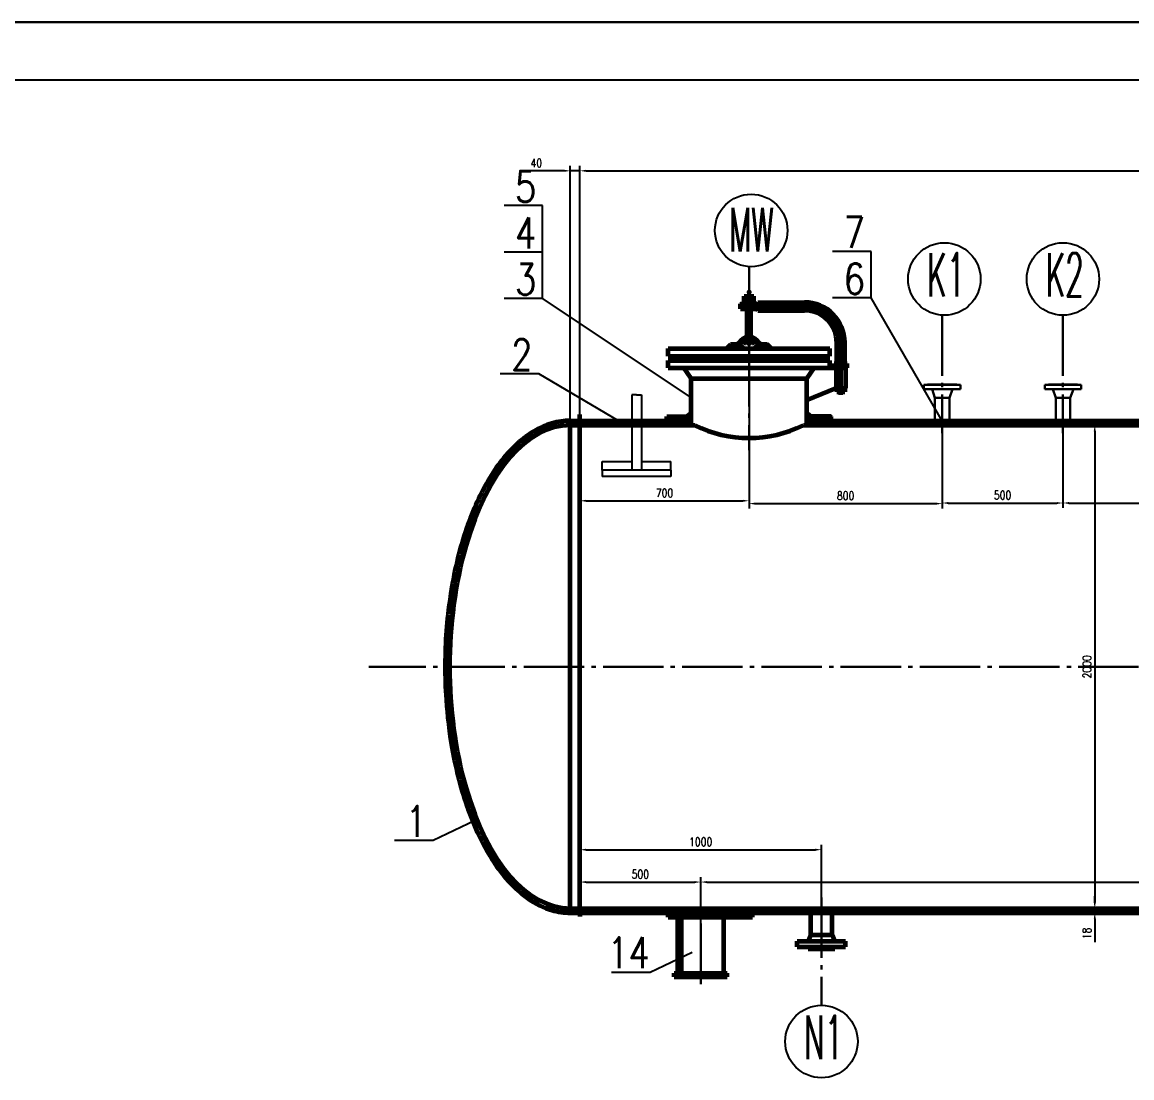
# Model space of a CAD drawing. Header units: millimetres. Extents: x 38828 to 59012, y 55006 to 69262.
# Drawn here: x 43423 to 48018, y 64894 to 69262 of the extents above; entities that cross this region are included whole.
import ezdxf

# ---------------------------------------------------------------- set-up
doc = ezdxf.new("R2010")
doc.units = ezdxf.units.MM
doc.linetypes.add('ZXX-L', pattern=[3.28, 2.5, -0.3, 0.18, -0.3])
for name, color, linetype in [('09图框与明细表层', 4, 'Continuous'), ('2细线层', 4, 'Continuous'), ('7标注层', 4, 'Continuous')]:
    doc.layers.add(name, color=color, linetype=linetype)
for name, color, linetype, lineweight in [('A 粗实线', 7, 'Continuous', 60), ('E 长中心线', 1, 'ZXX-L', 30), ('图层1', 7, 'Continuous', 30)]:
    doc.layers.add(name, color=color, linetype=linetype, lineweight=lineweight)
doc.styles.add('PC_TEXTSTYLE', font='romans.shx', dxfattribs={"width": 0.75, "bigfont": 'hztxt.shx'})
doc.styles.add('TH_GBDIM', font='romans.shx', dxfattribs={"width": 0.8, "bigfont": 'gbcbig.shx'})
doc.styles.add('残雪', font='romans.shx', dxfattribs={"width": 0.5, "bigfont": 'hztxt.shx'})
doc.dimstyles.new('TH_GBDIM', dxfattribs={"dimscale": 10, "dimtxt": 3.5, "dimasz": 2.5, "dimexe": 2, "dimexo": 0, "dimgap": 1.5, "dimtad": 1, "dimdec": 0, "dimzin": 0, "dimdsep": 46, "dimtxsty": 'TH_GBDIM', "dimcen": 2.5, "dimclrd": 130, "dimclre": 130, "dimclrt": 3, "dimadec": 0, "dimazin": 0, "dimtfac": 0.714286, "dimtdec": 0, "dimtmove": 0, "dimatfit": 3, "dimfxl": 1, "dimtzin": 0, "dimlwd": -1, "dimlwe": -1, "dimarcsym": 0})
pattern_1 = [(135, (-16262.897, 71481.634), (-19.886384, -19.886384), [])]
pattern_2 = [(45, (-16262.89741, 71395.90318), (-0.1325758927, 0.1325758927), [])]
pattern_3 = [(135, (109129.1046, 71395.90318), (0.1325758927, 0.1325758927), [])]

# ---------------------------------------------------------------- blocks, each defined once
blk = doc.blocks.new('A$C12553FA6')
at = {"color": 0}
blk.add_line((251.6, 81.5), (340.6, 81.5), dxfattribs=at)
at = {"layer": 'A 粗实线'}
for p, q in [((251.6, -28.5), (251.6, 81.5)), ((340.6, -28.5), (340.6, 81.5)), ((241.1, -53.5), (251.6, -28.5)), ((251.6, -28.5), (340.6, -28.5)), ((351.2, -53.5), (340.6, -28.5)), ((196.1, -53.5), (396.2, -53.5)), ((196.1, -77.5), (196.1, -53.5)), ((196.1, -77.5), (396.2, -77.5)), ((241.1, -86.5), (241.1, -77.5)), ((241.1, -86.5), (351.2, -86.5)), ((351.2, -86.5), (351.2, -77.5)), ((396.2, -77.5), (396.2, -53.5))]:
    blk.add_line(p, q, dxfattribs=at)
blk = doc.blocks.new('*D184')
at = {"color": 130, "transparency": 16777216}
for p, q in [((45733.1, 67035.9), (45733.1, 68667.3)), ((52232.8, 67035.9), (52232.8, 68667.3)), ((45758.1, 68647.3), (52207.8, 68647.3))]:
    blk.add_line(p, q, dxfattribs=at)
for points in [[(45758.1, 68651.5), (45758.1, 68643.1), (45733.1, 68647.3)], [(52207.8, 68651.5), (52207.8, 68643.1), (52232.8, 68647.3)]]:
    blk.add_solid(points, dxfattribs=at)
at = {"layer": 'Defpoints', "color": 0, "transparency": 16777216}
for p in [(52232.8, 68647.3), (45733.1, 67035.9), (52232.8, 67035.9)]:
    blk.add_point(p, dxfattribs=at)
at = {"color": 3, "transparency": 16777216, "insert": (48982.9, 68679.8), "char_height": 35, "attachment_point": 5, "style": 'TH_GBDIM'}
blk.add_mtext('6500', dxfattribs=at)
blk = doc.blocks.new('*D185')
at = {"color": 130, "transparency": 16777216}
for p, q in [((45693.1, 67451.6), (45693.1, 68667.3)), ((45733.1, 67451.6), (45733.1, 68667.3)), ((45668.1, 68647.3), (45514.6, 68647.3)), ((45733.1, 68647.3), (45693.1, 68647.3)), ((45758.1, 68647.3), (45783.1, 68647.3))]:
    blk.add_line(p, q, dxfattribs=at)
for points in [[(45668.1, 68651.5), (45668.1, 68643.1), (45693.1, 68647.3)], [(45758.1, 68651.5), (45758.1, 68643.1), (45733.1, 68647.3)]]:
    blk.add_solid(points, dxfattribs=at)
at = {"layer": 'Defpoints', "color": 0, "transparency": 16777216}
for p in [(45733.1, 68647.3), (45693.1, 67451.6), (45733.1, 67451.6)]:
    blk.add_point(p, dxfattribs=at)
at = {"color": 3, "transparency": 16777216, "insert": (45552.3, 68679.8), "char_height": 35, "attachment_point": 5, "style": 'TH_GBDIM'}
blk.add_mtext('40', dxfattribs=at)
blk = doc.blocks.new('*D187')
at = {"color": 130, "transparency": 16777216}
for p, q in [((47908.4, 67594.6), (47844.8, 67594.6)), ((47864.8, 67569.6), (47864.8, 65619.6)), ((47908.4, 65594.6), (47844.8, 65594.6))]:
    blk.add_line(p, q, dxfattribs=at)
for points in [[(47860.6, 67569.6), (47869, 67569.6), (47864.8, 67594.6)], [(47860.6, 65619.6), (47869, 65619.6), (47864.8, 65594.6)]]:
    blk.add_solid(points, dxfattribs=at)
at = {"layer": 'Defpoints', "color": 0, "transparency": 16777216}
for p in [(47908.4, 67594.6), (47864.8, 65594.6), (47908.4, 65594.6)]:
    blk.add_point(p, dxfattribs=at)
at = {"color": 3, "transparency": 16777216, "insert": (47832.3, 66594.6), "char_height": 35, "attachment_point": 5, "rotation": 90, "style": 'TH_GBDIM'}
blk.add_mtext('2000', dxfattribs=at)
blk = doc.blocks.new('*D188')
at = {"color": 130, "transparency": 16777216}
for p, q in [((47864.8, 65619.6), (47864.8, 65644.6)), ((47864.8, 65594.6), (47844.8, 65594.6)), ((47864.8, 65576.6), (47844.8, 65576.6)), ((47864.8, 65594.6), (47864.8, 65576.6)), ((47864.8, 65551.6), (47864.8, 65455.3))]:
    blk.add_line(p, q, dxfattribs=at)
for points in [[(47860.6, 65619.6), (47869, 65619.6), (47864.8, 65594.6)], [(47860.6, 65551.6), (47869, 65551.6), (47864.8, 65576.6)]]:
    blk.add_solid(points, dxfattribs=at)
at = {"layer": 'Defpoints', "color": 0, "transparency": 16777216}
for p in [(47864.8, 65594.6), (47864.8, 65594.6), (47864.8, 65576.6)]:
    blk.add_point(p, dxfattribs=at)
at = {"color": 3, "transparency": 16777216, "insert": (47832.3, 65490.9), "char_height": 35, "attachment_point": 5, "rotation": 90, "style": 'TH_GBDIM'}
blk.add_mtext('18', dxfattribs=at)
blk = doc.blocks.new('*D190')
at = {"color": 130, "transparency": 16777216}
for p, q in [((46433.1, 67667.3), (46433.1, 67261.7)), ((45733.1, 67394.3), (45733.1, 67261.7)), ((45758.1, 67281.7), (46408.1, 67281.7))]:
    blk.add_line(p, q, dxfattribs=at)
for points in [[(45758.1, 67285.8), (45758.1, 67277.5), (45733.1, 67281.7)], [(46408.1, 67285.8), (46408.1, 67277.5), (46433.1, 67281.7)]]:
    blk.add_solid(points, dxfattribs=at)
at = {"layer": 'Defpoints', "color": 0, "transparency": 16777216}
for p in [(46433.1, 67667.3), (45733.1, 67394.3), (46433.1, 67281.7)]:
    blk.add_point(p, dxfattribs=at)
at = {"color": 3, "transparency": 16777216, "insert": (46083.1, 67314.2), "char_height": 35, "attachment_point": 5, "style": 'TH_GBDIM'}
blk.add_mtext('700', dxfattribs=at)
blk = doc.blocks.new('*D191')
at = {"color": 130, "transparency": 16777216}
for p, q in [((46433.1, 67723.1), (46433.1, 67249.9)), ((47233.1, 67612.6), (47233.1, 67249.9)), ((46458.1, 67269.9), (47208.1, 67269.9))]:
    blk.add_line(p, q, dxfattribs=at)
for points in [[(46458.1, 67274), (46458.1, 67265.7), (46433.1, 67269.9)], [(47208.1, 67274), (47208.1, 67265.7), (47233.1, 67269.9)]]:
    blk.add_solid(points, dxfattribs=at)
at = {"layer": 'Defpoints', "color": 0, "transparency": 16777216}
for p in [(46433.1, 67723.1), (47233.1, 67612.6), (47233.1, 67269.9)]:
    blk.add_point(p, dxfattribs=at)
at = {"color": 3, "transparency": 16777216, "insert": (46833.1, 67302.4), "char_height": 35, "attachment_point": 5, "style": 'TH_GBDIM'}
blk.add_mtext('800', dxfattribs=at)
blk = doc.blocks.new('*D192')
at = {"color": 130, "transparency": 16777216}
for p, q in [((47233.1, 67612.6), (47233.1, 67252.4)), ((47733.1, 67612.6), (47733.1, 67252.4)), ((47258.1, 67272.4), (47708.1, 67272.4))]:
    blk.add_line(p, q, dxfattribs=at)
for points in [[(47258.1, 67276.5), (47258.1, 67268.2), (47233.1, 67272.4)], [(47708.1, 67276.5), (47708.1, 67268.2), (47733.1, 67272.4)]]:
    blk.add_solid(points, dxfattribs=at)
at = {"layer": 'Defpoints', "color": 0, "transparency": 16777216}
for p in [(47233.1, 67612.6), (47733.1, 67612.6), (47733.1, 67272.4)]:
    blk.add_point(p, dxfattribs=at)
at = {"color": 3, "transparency": 16777216, "insert": (47483.1, 67304.9), "char_height": 35, "attachment_point": 5, "style": 'TH_GBDIM'}
blk.add_mtext('500', dxfattribs=at)
blk = doc.blocks.new('*D194')
at = {"color": 130, "transparency": 16777216}
for p, q in [((47733.1, 67612.6), (47733.1, 67252.4)), ((48722.8, 67612.6), (48722.8, 67252.4)), ((47758.1, 67272.4), (48697.8, 67272.4))]:
    blk.add_line(p, q, dxfattribs=at)
for points in [[(47758.1, 67276.5), (47758.1, 67268.2), (47733.1, 67272.4)], [(48697.8, 67276.5), (48697.8, 67268.2), (48722.8, 67272.4)]]:
    blk.add_solid(points, dxfattribs=at)
at = {"layer": 'Defpoints', "color": 0, "transparency": 16777216}
for p in [(47733.1, 67612.6), (48722.8, 67612.6), (48722.8, 67272.4)]:
    blk.add_point(p, dxfattribs=at)
at = {"color": 3, "transparency": 16777216, "insert": (48227.9, 67304.9), "char_height": 35, "attachment_point": 5, "style": 'TH_GBDIM'}
blk.add_mtext('990', dxfattribs=at)
blk = doc.blocks.new('*D200')
at = {"color": 130, "transparency": 16777216}
for p, q in [((45733.1, 65663.6), (45733.1, 65857.6)), ((46733.1, 65639.7), (46733.1, 65857.6)), ((45758.1, 65837.6), (46708.1, 65837.6))]:
    blk.add_line(p, q, dxfattribs=at)
for points in [[(45758.1, 65841.7), (45758.1, 65833.4), (45733.1, 65837.6)], [(46708.1, 65841.7), (46708.1, 65833.4), (46733.1, 65837.6)]]:
    blk.add_solid(points, dxfattribs=at)
at = {"layer": 'Defpoints', "color": 0, "transparency": 16777216}
for p in [(46733.1, 65837.6), (45733.1, 65663.6), (46733.1, 65639.7)]:
    blk.add_point(p, dxfattribs=at)
at = {"color": 3, "transparency": 16777216, "insert": (46233.1, 65870.1), "char_height": 35, "attachment_point": 5, "style": 'TH_GBDIM'}
blk.add_mtext('1000', dxfattribs=at)
blk = doc.blocks.new('*D202')
at = {"color": 130, "transparency": 16777216}
for p, q in [((45733.1, 65663.6), (45733.1, 65723.7)), ((46233.1, 65488.1), (46233.1, 65723.7)), ((45758.1, 65703.7), (46208.1, 65703.7))]:
    blk.add_line(p, q, dxfattribs=at)
for points in [[(45758.1, 65707.8), (45758.1, 65699.5), (45733.1, 65703.7)], [(46208.1, 65707.8), (46208.1, 65699.5), (46233.1, 65703.7)]]:
    blk.add_solid(points, dxfattribs=at)
at = {"layer": 'Defpoints', "color": 0, "transparency": 16777216}
for p in [(45733.1, 65663.6), (46233.1, 65703.7), (46233.1, 65488.1)]:
    blk.add_point(p, dxfattribs=at)
at = {"color": 3, "transparency": 16777216, "insert": (45983.1, 65736.2), "char_height": 35, "attachment_point": 5, "style": 'TH_GBDIM'}
blk.add_mtext('500', dxfattribs=at)
blk = doc.blocks.new('*D203')
at = {"color": 130, "transparency": 16777216}
for p, q in [((46233.1, 65488.1), (46233.1, 65723.7)), ((51732.8, 65488.1), (51732.8, 65723.7)), ((46258.1, 65703.7), (51707.8, 65703.7))]:
    blk.add_line(p, q, dxfattribs=at)
for points in [[(46258.1, 65707.8), (46258.1, 65699.5), (46233.1, 65703.7)], [(51707.8, 65707.8), (51707.8, 65699.5), (51732.8, 65703.7)]]:
    blk.add_solid(points, dxfattribs=at)
at = {"layer": 'Defpoints', "color": 0, "transparency": 16777216}
for p in [(51732.8, 65703.7), (46233.1, 65488.1), (51732.8, 65488.1)]:
    blk.add_point(p, dxfattribs=at)
at = {"color": 3, "transparency": 16777216, "insert": (48982.9, 65736.2), "char_height": 35, "attachment_point": 5, "style": 'TH_GBDIM'}
blk.add_mtext('5500', dxfattribs=at)

msp = doc.modelspace()

# ---------------------------------------------------------------- hatches: boundary and pattern name
at = {"layer": 'A 粗实线'}
h = msp.add_hatch(dxfattribs=at)
h.set_pattern_fill('ANSI31', color=256, scale=1.499925, style=0)
h.set_pattern_definition(pattern_3)
h.paths.add_polyline_path([(46357.48448, 67929.54007), (46357.48448, 67911.54097), (46339.48538, 67911.54097)])
h = msp.add_hatch(dxfattribs=at)
h.set_pattern_fill('ANSI31', color=256, scale=1.499925, style=0)
h.set_pattern_definition(pattern_2)
h.paths.add_polyline_path([(46526.72181, 67911.54097), (46508.72271, 67929.54007), (46508.72271, 67911.54097)])
h = msp.add_hatch(dxfattribs=at)
h.set_pattern_fill('ANSI31', color=256, scale=1.499925, style=0)
h.set_pattern_definition(pattern_2)
h.paths.add_polyline_path([(46174.01985, 67594.60681), (46193.1156, 67594.60681), (46193.1156, 67612.60591), (46189.66132, 67612.60591)])
h.paths.add_polyline_path([(46184.69584, 67612.60591), (46193.1156, 67612.60591), (46193.1156, 67645.66161), (46176.61892, 67630.60501)])
h = msp.add_hatch(dxfattribs=at)
h.set_pattern_fill('ANSI31', color=256, scale=1.499925, style=0)
h.set_pattern_definition(pattern_3)
h.paths.add_polyline_path([(46673.0916, 67612.60591), (46676.54587, 67612.60591), (46692.18735, 67594.60681), (46673.0916, 67594.60681)])
h.paths.add_polyline_path([(46673.0916, 67645.66161), (46689.58827, 67630.60501), (46681.51135, 67612.60591), (46673.0916, 67612.60591)])
h = msp.add_hatch(dxfattribs=at)
h.set_pattern_fill('ANSI31', color=256, scale=299.985001, angle=90, style=0)
h.set_pattern_definition([(135, (-16262.897, 71481.634), (-26.515179, -26.515179), [])])
h.paths.add_polyline_path([(46184.69584, 67612.60591), (46176.61892, 67630.60501), (46093.0706, 67630.60501), (46093.0706, 67612.60591)])
h.paths.add_polyline_path([(46689.58827, 67630.60501), (46681.51135, 67612.60591), (46773.13659, 67612.60591), (46773.13659, 67630.60501)])
h = msp.add_hatch(dxfattribs=at)
h.set_pattern_fill('ANSI31', color=256, scale=224.988751, angle=90, style=0)
h.set_pattern_definition(pattern_1)
h.paths.add_polyline_path([(46098.12035, 65576.60771), (46098.12035, 65558.60861), (46233.06359, 65558.60861), (46233.06359, 65576.60771)])
h.paths.add_polyline_path([(46233.06359, 65576.60771), (46233.06359, 65558.60861), (46448.1028, 65558.60861), (46448.1028, 65576.60771)])
h = msp.add_hatch(dxfattribs=at)
h.set_pattern_fill('ANSI31', color=256, scale=224.988751, style=0)
h.set_pattern_definition([(45, (-16262.897, 71481.634), (-19.886384, 19.886384), [])])
h.paths.add_polyline_path([(46138.11834, 65326.57022), (46153.11759, 65326.57022), (46153.11759, 65558.60861), (46138.11834, 65558.60861)])
h = msp.add_hatch(dxfattribs=at)
h.set_pattern_fill('ANSI31', color=256, scale=224.988751, angle=90, style=0)
h.set_pattern_definition(pattern_1)
h.paths.add_polyline_path([(46233.06359, 65311.57097), (46233.06359, 65326.57022), (46123.06909, 65326.57022), (46123.06909, 65311.57097)])
h.paths.add_polyline_path([(46233.06359, 65326.57022), (46233.06359, 65311.57097), (46333.91946, 65311.57097), (46319.56334, 65326.57022)])
h.paths.add_polyline_path([(46333.91946, 65311.57097), (46343.05809, 65311.57097), (46343.05809, 65326.57022), (46319.56334, 65326.57022)])

# ---------------------------------------------------------------- linework, layer by layer
for p, q in [((45967.324, 67720.03653), (45947.324, 67720.03653)), ((45947.324, 67720.03653), (45947.324, 67408.03653)), ((45967.324, 67720.03653), (45987.324, 67720.03653)), ((45987.324, 67720.03653), (45987.324, 67408.03653)), ((45824.96774, 67408.03653), (45824.96774, 67443.83746)), ((45824.96774, 67443.83746), (45947.324, 67443.83746)), ((45987.324, 67443.83746), (46109.68027, 67443.83746)), ((46109.68027, 67408.03653), (46109.68027, 67443.83746)), ((46109.68027, 67408.03653), (45824.96774, 67408.03653)), ((45824.96774, 67408.03653), (45824.96774, 67381.65886)), ((46109.68027, 67381.65886), (45824.96774, 67381.65886)), ((46109.68027, 67408.03653), (46109.68027, 67381.65886))]:
    msp.add_line(p, q)
at = {"color": 0}
for p, q in [((47203.0886, 67612.60591), (47263.0886, 67612.60591)), ((47703.0886, 67612.60591), (47763.0886, 67612.60591))]:
    msp.add_line(p, q, dxfattribs=at)
for centre in [(46442.0671, 68400.52004), (47242.0521, 68199.3723), (47733.0886, 68199.3723), (46733.0886, 65043.54209)]:
    msp.add_circle(centre, 150, dxfattribs=at)
at = {"layer": '09图框与明细表层'}
for p, q in [((38828.27754, 69262.31893), (59012.27754, 69262.31893)), ((59012.27754, 69262.31893), (38828.27754, 69262.31893))]:
    msp.add_line(p, q, dxfattribs=at)
at = {"layer": '09图框与明细表层', "color": 7}
msp.add_line((58772.27754, 69022.31893), (39428.27754, 69022.31893), dxfattribs=at)
at = {"layer": '7标注层'}
for p, q in [((45578.48932, 68503.24362), (45418.48932, 68503.24362)), ((45578.48932, 68311.24362), (45578.48932, 68503.24362)), ((45578.48932, 68311.24362), (45418.48932, 68311.24362)), ((45578.48932, 68119.24362), (45578.48932, 68311.24362)), ((46939.47476, 68313.14193), (46779.47476, 68313.14193)), ((46939.47476, 68121.14193), (46939.47476, 68313.14193)), ((45578.48932, 68119.24362), (45418.48932, 68119.24362)), ((46193.1156, 67708.464), (45578.48932, 68119.24362)), ((46939.47476, 68121.14193), (46779.47476, 68121.14193)), ((47233.0886, 67612.60591), (46939.47476, 68121.14193)), ((45562.19045, 67807.25083), (45402.19045, 67807.25083)), ((45892.29054, 67612.60591), (45562.19045, 67807.25083)), ((45299.22159, 65958.6988), (45125.10565, 65875.54137)), ((45125.10565, 65875.54137), (44965.10565, 65875.54137)), ((46197.61892, 65412.12168), (46023.50299, 65328.96426)), ((46023.50299, 65328.96426), (45863.50299, 65328.96426))]:
    msp.add_line(p, q, dxfattribs=at)
at = {"layer": 'A 粗实线'}
for p, q in [((46404.60502, 68104.13134), (46461.60217, 68104.13134)), ((46404.60502, 68096.63171), (46404.60502, 68104.13134)), ((46413.60457, 68128.13014), (46452.60262, 68128.13014)), ((46413.60457, 68104.13134), (46413.60457, 68128.13014)), ((46413.60457, 68116.13074), (46452.60262, 68116.13074)), ((46425.60397, 68136.98297), (46440.60322, 68136.98297)), ((46425.60397, 68104.13134), (46425.60397, 68136.98297)), ((46440.60322, 68104.13134), (46440.60322, 68136.98297)), ((46452.60262, 68104.13134), (46452.60262, 68128.13014)), ((46461.60217, 68096.63171), (46461.60217, 68104.13134)), ((46464.26382, 68096.63171), (46470.26352, 68102.63141)), ((46470.26352, 68102.63141), (46663.0921, 68102.63141)), ((46387.6199, 68086.13224), (46663.0921, 68086.13224)), ((46397.98077, 68096.63171), (46464.26382, 68096.63171)), ((46397.98077, 68075.63276), (46397.98077, 68096.63171)), ((46397.98077, 68075.63276), (46464.26382, 68075.63276)), ((46425.60397, 67939.14455), (46425.60397, 68075.63276)), ((46440.60322, 67939.14455), (46440.60322, 68075.63276)), ((46464.26382, 68075.63276), (46470.26352, 68069.63306)), ((46470.26352, 68069.63306), (46663.0921, 68069.63306)), ((46339.48538, 67911.54097), (46357.48448, 67929.54007)), ((46376.82835, 67920.54052), (46349.93591, 67920.54052)), ((46357.48448, 67929.54007), (46376.82835, 67929.54007)), ((46357.48448, 67911.54097), (46357.48448, 67929.54007)), ((46357.48448, 67911.54097), (46357.48448, 67929.54007)), ((46489.37885, 67929.54007), (46508.72271, 67929.54007)), ((46489.37885, 67920.54052), (46515.85045, 67920.54052)), ((46508.72271, 67911.54097), (46508.72271, 67929.54007)), ((46526.72181, 67911.54097), (46508.72271, 67929.54007)), ((46796.58542, 67849.74406), (46796.58542, 67936.13974)), ((46813.0846, 67720.52564), (46813.0846, 67936.13974)), ((46829.58377, 67849.74406), (46829.58377, 67936.13974)), ((46098.62032, 67911.54097), (46767.58687, 67911.54097)), ((46098.62032, 67880.64251), (46098.62032, 67911.54097)), ((46098.62032, 67880.64251), (46767.58687, 67880.64251)), ((46163.36085, 67862.64341), (46163.36085, 67880.64251)), ((46163.36085, 67871.64296), (46702.84634, 67871.64296)), ((46702.84634, 67862.64341), (46702.84634, 67880.64251)), ((46767.58687, 67880.64251), (46767.58687, 67911.54097)), ((46098.62032, 67862.64341), (46767.58687, 67862.64341)), ((46098.62032, 67831.74496), (46098.62032, 67862.64341)), ((46098.62032, 67831.74496), (46840.08325, 67831.74496)), ((46193.1156, 67788.13869), (46163.36085, 67831.74496)), ((46673.0916, 67788.13869), (46702.84634, 67831.74496)), ((46767.58687, 67831.74496), (46767.58687, 67862.64341)), ((46786.08595, 67849.74406), (46840.08325, 67849.74406)), ((46786.08595, 67831.74496), (46786.08595, 67849.74406)), ((46793.58557, 67831.74496), (46793.58557, 67747.74458)), ((46832.58362, 67831.74496), (46832.58362, 67747.74458)), ((46840.08325, 67831.74496), (46840.08325, 67849.74406)), ((46193.1156, 67788.13869), (46673.0916, 67788.13869)), ((46193.1156, 67594.60681), (46193.1156, 67788.13869)), ((46673.0916, 67594.60681), (46673.0916, 67788.13869)), ((46673.0916, 67697.95378), (46793.58557, 67747.74458)), ((46793.58557, 67747.74458), (46832.58362, 67747.74458)), ((46796.58542, 67747.74458), (46796.58542, 67732.74533)), ((46796.58542, 67732.74533), (46829.58377, 67732.74533)), ((46829.58377, 67747.74458), (46829.58377, 67732.74533)), ((45733.0886, 67612.60591), (45733.0886, 67638.39335)), ((46176.61892, 67630.60501), (46193.1156, 67645.66161)), ((46689.58827, 67630.60501), (46673.0916, 67645.66161)), ((45693.0907, 65576.60771), (45693.0907, 67612.60591)), ((45693.0907, 67612.60591), (46193.1156, 67612.60591)), ((45693.0907, 67594.60681), (46208.11485, 67594.60681)), ((45733.0886, 65576.60771), (45733.0886, 67612.60591)), ((46093.0706, 67630.60501), (46176.61892, 67630.60501)), ((46093.0706, 67612.60591), (46093.0706, 67630.60501)), ((46189.66132, 67612.60591), (46174.01985, 67594.60681)), ((46184.69584, 67612.60591), (46176.61892, 67630.60501)), ((46658.09235, 67594.60681), (52232.78861, 67594.60681)), ((46673.0916, 67630.60501), (46773.13659, 67630.60501)), ((46673.0916, 67612.60591), (52232.78861, 67612.60591)), ((46676.54587, 67612.60591), (46692.18735, 67594.60681)), ((46681.51135, 67612.60591), (46689.58827, 67630.60501)), ((46773.13659, 67630.60501), (46689.58827, 67630.60501)), ((46773.13659, 67612.60591), (46773.13659, 67630.60501)), ((46773.13659, 67612.60591), (46773.13659, 67630.60501)), ((45693.0907, 65594.60681), (52272.78651, 65594.60681)), ((45693.0907, 65576.60771), (52272.78651, 65576.60771)), ((45733.0886, 65594.60681), (45733.0886, 65561.30582)), ((45733.0886, 65576.60771), (45733.0886, 65566.44032)), ((45733.0886, 65576.60771), (45733.0886, 65572.90201)), ((46098.12035, 65558.60861), (46098.12035, 65576.60771)), ((46448.1028, 65558.60861), (46448.1028, 65576.60771)), ((46098.12035, 65558.60861), (46448.1028, 65558.60861)), ((46138.11834, 65326.57022), (46138.11834, 65558.60861)), ((46153.11759, 65326.57022), (46153.11759, 65558.60861)), ((46328.15884, 65326.57022), (46328.15884, 65558.60861)), ((46123.06909, 65326.57022), (46343.15809, 65326.57022)), ((46123.06909, 65311.57097), (46123.06909, 65326.57022)), ((46123.06909, 65311.57097), (46343.05809, 65311.57097)), ((46343.05809, 65311.57097), (46343.05809, 65326.57022))]:
    msp.add_line(p, q, dxfattribs=at)
for centre, radius, start, end in [((46663.0921, 67936.13974), 166.49168, 0, 90), ((46663.0921, 67936.13974), 149.9925, 0, 90), ((46663.0921, 67936.13974), 133.49333, 0, 90), ((46433.1036, 67959.00918), 7.49963, 0, 180), ((46376.82835, 67950.53902), 20.99895, 270, 325.2785206), ((46376.82835, 67950.53902), 29.9985, 270, 325.2785206), ((46376.82835, 67950.53902), 38.99805, 270, 325.2785206), ((46433.1036, 67911.54097), 47.46821, 99.09039819, 145.2785206), ((46433.1036, 67911.54097), 38.46866, 101.24204623, 145.2785206), ((46433.1036, 67911.54097), 29.46911, 104.74343168, 145.2785206), ((46433.1036, 67939.14455), 7.49963, 180, 0), ((46433.1036, 67911.54097), 47.46821, 34.7214794, 80.90960181), ((46433.1036, 67911.54097), 38.46866, 34.7214794, 78.75795377), ((46433.1036, 67911.54097), 29.46911, 34.7214794, 75.25656832), ((46489.37885, 67950.53902), 38.99805, 214.7214794, 270), ((46489.37885, 67950.53902), 29.9985, 214.7214794, 270), ((46489.37885, 67950.53902), 20.99895, 214.7214794, 270), ((46433.1036, 68045.36942), 503.79248, 243.47488001, 296.52511999)]:
    msp.add_arc(centre, radius, start, end, dxfattribs=at)
msp.add_ellipse((45693.0907, 66594.60681), major_axis=(0, 1000), ratio=0.4999750012, start_param=0, end_param=3.1415926536, dxfattribs=at)
for points, knots in [([(45693.0907, 67612.60591), (45667.38409, 67612.60591), (45641.68312, 67608.89079), (45591.09471, 67594.23072), (45566.20971, 67583.29427), (45494.99957, 67541.13715), (45450.61501, 67500.51129), (45369.78491, 67397.46738), (45333.3219, 67335.02285), (45270.58648, 67193.01261), (45244.32682, 67113.4519), (45216.03698, 66994.49724), (45208.94395, 66959.79991), (45202.83305, 66924.44032)], [0, 0, 0, 0, 0.1438869978, 0.1438869978, 0.2877739957, 0.2877739957, 0.5674513179, 0.5674513179, 0.8471286401, 0.8471286401, 1.1268059623, 1.1268059623, 1.2379101677, 1.2379101677, 1.2379101677, 1.2379101677]), ([(45202.83305, 66924.44032), (45190.56138, 66846.22119), (45185.51933, 66803.17906), (45174.21728, 66666.84519), (45173.05582, 66571.90925), (45181.9556, 66418.29651), (45188.16555, 66358.75883), (45202.45966, 66264.77331)], [1.27538566053, 1.27538566053, 1.27538566053, 1.27538566053, 1.40648328454, 1.40648328454, 1.68616060675, 1.68616060675, 1.86620569855, 1.86620569855, 1.86620569855, 1.86620569855]), ([(45202.82965, 66264.77331), (45206.24761, 66244.99067), (45209.97371, 66225.41583), (45232.13373, 66119.11743), (45256.39992, 66037.14446), (45315.51402, 65889.34516), (45350.34961, 65823.52717), (45428.34719, 65713.00091), (45471.51391, 65668.27121), (45549.68287, 65613.54179), (45583.20916, 65597.12419), (45642.42887, 65580.21545), (45667.75977, 65576.62183), (45693.0907, 65576.61438)], [1.9036798802, 1.9036798802, 1.9036798802, 1.9036798802, 1.965837929, 1.965837929, 2.2455152512, 2.2455152512, 2.5251925734, 2.5251925734, 2.8048698956, 2.8048698956, 2.9997950812, 2.9997950812, 3.141590053, 3.141590053, 3.141590053, 3.141590053])]:
    msp.add_open_spline(points, degree=3, knots=knots, dxfattribs=at)
for p in [(46433.1036, 68145.07782), (45733.0886, 67612.60591), (45733.0886, 67594.60681), (45733.0886, 65594.60681), (45733.0886, 65594.60681), (45733.0886, 65594.60681), (45733.0886, 65576.60771), (45733.0886, 65576.60771), (45733.0886, 65576.60771), (45735.50648, 65576.60771), (45945.3684, 65576.60771), (46233.06359, 65326.57022), (46233.06359, 65311.57097)]:
    msp.add_point(p, dxfattribs=at)
for points in [[(45724.08905, 67612.60591), (45733.0886, 67594.60681), (45742.08815, 67612.60591)], [(46075.0715, 67612.60591), (46093.0706, 67630.60501), (46093.0706, 67612.60591)], [(46791.13569, 67612.60591), (46773.13659, 67630.60501), (46773.13659, 67612.60591)], [(45724.08905, 65576.60771), (45733.0886, 65594.60681), (45742.08815, 65576.60771)]]:
    msp.add_solid(points, dxfattribs=at)
at = {"layer": 'E 长中心线', "ltscale": 100}
for p, q in [((46433.1036, 68250.52004), (46433.1036, 67490.79028)), ((47233.0886, 68049.3723), (47233.0886, 67561.75174)), ((47733.0886, 68049.3723), (47733.0886, 67561.75174)), ((52638.54541, 66594.6362), (44858.66196, 66594.6362)), ((46733.0886, 65639.67869), (46733.0886, 65193.54209)), ((46233.06359, 65281.57247), (46233.06359, 65594.60681))]:
    msp.add_line(p, q, dxfattribs=at)
at = {"layer": '图层1'}
for p, q in [((47233.0886, 67761.42171), (47157.69308, 67761.42171)), ((47157.69308, 67761.42171), (47157.69308, 67743.02706)), ((47233.0886, 67743.02706), (47157.69308, 67743.02706)), ((47233.0886, 67762.60591), (47172.69301, 67762.60591)), ((47172.69301, 67762.60591), (47172.69301, 67761.42171)), ((47190.0886, 67743.02706), (47190.06135, 67743.02706)), ((47190.21682, 67742.60591), (47190.06135, 67743.02706)), ((47203.0886, 67707.73775), (47190.85308, 67743.02706)), ((47233.0886, 67762.60591), (47293.48418, 67762.60591)), ((47233.0886, 67761.42171), (47308.48411, 67761.42171)), ((47233.0886, 67743.02706), (47308.48411, 67743.02706)), ((47263.0886, 67707.73775), (47276.11584, 67743.02706)), ((47293.48418, 67762.60591), (47293.48418, 67761.42171)), ((47308.48411, 67761.42171), (47308.48411, 67743.02706)), ((47733.0886, 67761.42171), (47657.69308, 67761.42171)), ((47657.69308, 67761.42171), (47657.69308, 67743.02706)), ((47733.0886, 67743.02706), (47657.69308, 67743.02706)), ((47733.0886, 67762.60591), (47672.69301, 67762.60591)), ((47672.69301, 67762.60591), (47672.69301, 67761.42171)), ((47690.0886, 67743.02706), (47690.06135, 67743.02706)), ((47690.21682, 67742.60591), (47690.06135, 67743.02706)), ((47703.0886, 67707.73775), (47690.85308, 67743.02706)), ((47733.0886, 67762.60591), (47793.48418, 67762.60591)), ((47733.0886, 67761.42171), (47808.48411, 67761.42171)), ((47733.0886, 67743.02706), (47808.48411, 67743.02706)), ((47763.0886, 67707.73775), (47776.11584, 67743.02706)), ((47793.48418, 67762.60591), (47793.48418, 67761.42171)), ((47808.48411, 67761.42171), (47808.48411, 67743.02706)), ((47203.0886, 67707.73775), (47203.0886, 67594.60681)), ((47233.0886, 67707.73775), (47203.0886, 67707.73775)), ((47207.0886, 67707.73775), (47263.0886, 67707.73775)), ((47233.0886, 67707.73775), (47263.0886, 67707.73775)), ((47263.0886, 67707.73775), (47263.0886, 67594.60681)), ((47703.0886, 67707.73775), (47703.0886, 67594.60681)), ((47733.0886, 67707.73775), (47703.0886, 67707.73775)), ((47707.0886, 67707.73775), (47763.0886, 67707.73775)), ((47733.0886, 67707.73775), (47763.0886, 67707.73775)), ((47763.0886, 67707.73775), (47763.0886, 67594.60681))]:
    msp.add_line(p, q, dxfattribs=at)

# ---------------------------------------------------------------- block references
at = {"color": 0}
msp.add_blockref('A$C12553FA6', (46436.95489, 65513.14823), dxfattribs=at)

# ---------------------------------------------------------------- texts
at = {"layer": '2细线层', "ltscale": 80, "style": '残雪', "width": 0.5}
for s, p in [('MW', (46350.59459, 68313.40154)), ('K1', (47170.39254, 68126.55345)), ('K2', (47661.42904, 68126.55345)), ('N1', (46661.42904, 64970.72324))]:
    msp.add_text(s, height=180, dxfattribs=at).set_placement(p)
at = {"layer": '7标注层', "style": 'PC_TEXTSTYLE', "width": 0.8}
for s, p in [('5', (45464.40169, 68518.31545)), ('4', (45464.40169, 68326.31545)), ('7', (46825.38713, 68328.21377)), ('3', (45464.40169, 68134.31545)), ('6', (46825.38713, 68136.21377)), ('2', (45448.10283, 67822.32266)), ('1', (45011.01803, 65890.61321)), ('14', (45846.57133, 65346.89065))]:
    msp.add_text(s, height=128, dxfattribs=at).set_placement(p)

# ---------------------------------------------------------------- dimensions: what is measured, and where the dimension line sits
at = {"color": 0}
dim = msp.add_linear_dim(base=(45733.0886, 68647.29044), p1=(45693.0907, 67451.55455), p2=(45733.0886, 67451.55455), dimstyle='TH_GBDIM', dxfattribs=at)
dim.commit()
dim.dimension.update_dxf_attribs({"geometry": '*D185', "text_midpoint": (45552.25172, 68647.29044), "dimtype": 160})
for base, p1, p2, picture, middle in [((52232.78861, 68647.29044), (45733.0886, 67035.91599), (52232.78861, 67035.91599), '*D184', (48982.9386, 68679.79044)), ((47233.0886, 67269.86025), (46433.1036, 67723.09007), (47233.0886, 67612.60591), '*D191', (46833.0961, 67302.36025)), ((46433.1036, 67281.65882), (45733.0886, 67394.26254), (46433.1036, 67667.32634), '*D190', (46083.0961, 67314.15882)), ((47733.0886, 67272.368), (47233.0886, 67612.60591), (47733.0886, 67612.60591), '*D192', (47483.0886, 67304.868)), ((48722.78906, 67272.368), (47733.0886, 67612.60591), (48722.78906, 67612.60591), '*D194', (48227.93883, 67304.868)), ((46733.0886, 65837.56619), (45733.0886, 65663.63736), (46733.0886, 65639.67869), '*D200', (46233.0886, 65870.06619)), ((46233.06359, 65703.676), (45733.0886, 65663.63736), (46233.06359, 65488.0739), '*D202', (45983.0761, 65736.176)), ((51732.81361, 65703.676), (46233.06359, 65488.0739), (51732.81361, 65488.0739), '*D203', (48982.9386, 65736.176))]:
    dim = msp.add_linear_dim(base=base, p1=p1, p2=p2, dimstyle='TH_GBDIM', dxfattribs=at)
    dim.commit()
    dim.dimension.update_dxf_attribs({"geometry": picture, "text_midpoint": middle})
dim = msp.add_linear_dim(base=(47864.80733, 65594.60681), p1=(47908.35334, 67594.60681), p2=(47908.35334, 65594.60681), angle=90, dimstyle='TH_GBDIM', dxfattribs=at)
dim.commit()
dim.dimension.update_dxf_attribs({"geometry": '*D187', "text_midpoint": (47832.30733, 66594.60681)})
dim = msp.add_linear_dim(base=(47864.80733, 65594.60681), p1=(47864.80733, 65576.60771), p2=(47864.80733, 65594.60681), angle=90, dimstyle='TH_GBDIM', dxfattribs=at)
dim.commit()
dim.dimension.update_dxf_attribs({"geometry": '*D188', "text_midpoint": (47864.80733, 65490.94105), "dimtype": 160})

doc.saveas('drawing.dxf')
